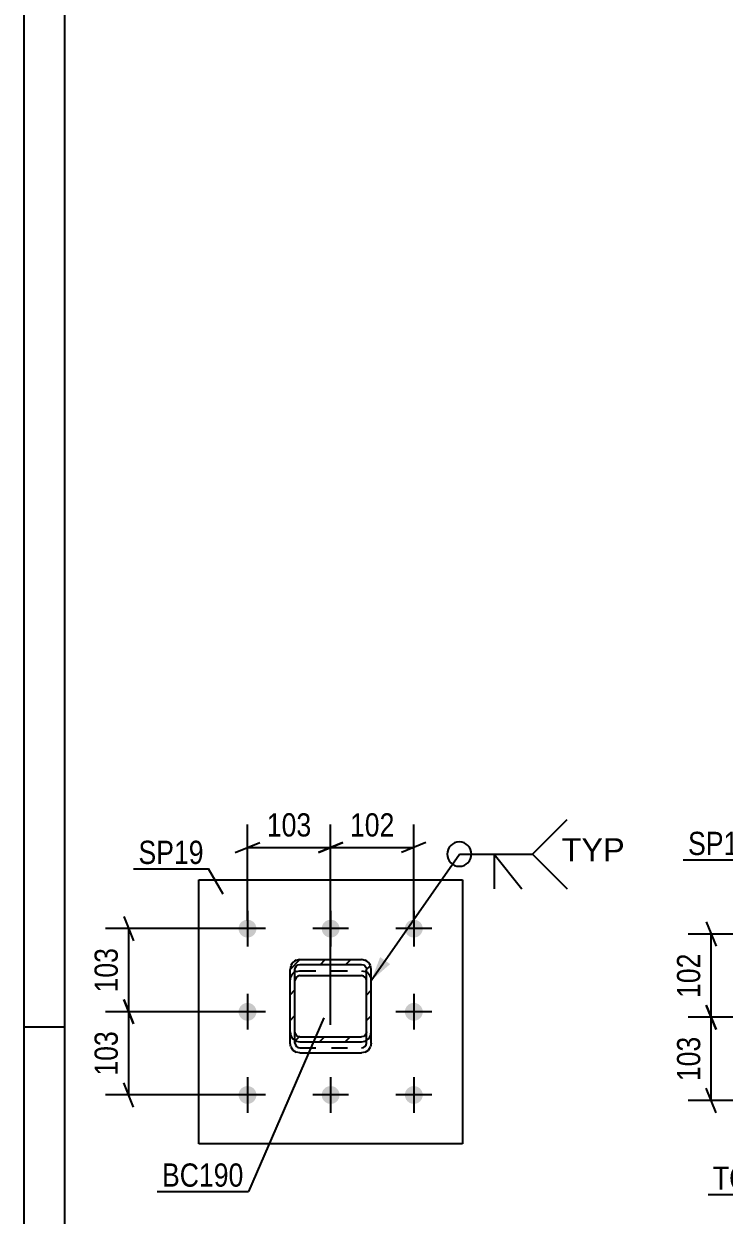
# Model space of a CAD drawing. Header units: millimetres. Extents: x 0 to 841, y 0 to 594.
# Drawn here: x 0 to 86.3, y 125.8 to 272.7 of the extents above; entities that cross this region are included whole.
import ezdxf

# ---------------------------------------------------------------- set-up
doc = ezdxf.new("R2010")
doc.units = ezdxf.units.MM
doc.linetypes.add('DXK_LINE_DOT2', pattern=[3.9198, 1.9599, -1.9599])
doc.linetypes.add('DXK_LINE_DOT3', pattern=[5.9187, 2.979, -0.9799, 0.9799, -0.9799])
doc.styles.add('Arial', font='ARIAL.TTF', dxfattribs={"height": 0.2})
doc.styles.add('Arial Narrow', font='ARIALN.TTF', dxfattribs={"height": 0.2})

# ---------------------------------------------------------------- blocks, each defined once
blk = doc.blocks.new('Unknown-122567824-1133')
at = {"color": 5, "linetype": 'Continuous'}
for p, q in [((0, 594), (0, 0)), ((5, 589), (5, 5)), ((5, 149), (0, 149))]:
    blk.add_line(p, q, dxfattribs=at)
blk = doc.blocks.new('Part-122567824-50257 - 50240')
at = {"linetype": 'Continuous'}
h = blk.add_hatch(dxfattribs=at)
h.set_pattern_fill('', scale=0.7, style=0, pattern_type=0)
h.set_pattern_definition([(45, (34.0218, 157.3426), (-1.57154, 1.57154), [])])
h.paths.add_polyline_path([(41.62, 157.34), (34.02, 157.34), (33.56, 157.25), (33.17, 156.99), (32.91, 156.59), (32.82, 156.13), (32.82, 148.43), (32.91, 147.96), (33.17, 147.57), (33.56, 147.31), (34.02, 147.21), (41.62, 147.21), (42.08, 147.31), (42.47, 147.57), (42.73, 147.96), (42.82, 148.43), (42.82, 156.13), (42.73, 156.59), (42.47, 156.99), (42.08, 157.25)])
h.paths.add_polyline_path([(42.18, 156.36), (42.22, 156.13), (42.22, 148.43), (42.18, 148.2), (42.05, 148), (41.85, 147.87), (41.62, 147.82), (34.02, 147.82), (33.79, 147.87), (33.6, 148), (33.47, 148.2), (33.42, 148.43), (33.42, 156.13), (33.47, 156.36), (33.6, 156.56), (33.79, 156.69), (34.02, 156.73), (41.62, 156.73), (41.85, 156.69), (42.05, 156.56)])
at = {"color": 2, "linetype": 'Continuous'}
for p, q in [((34.02, 157.34), (33.56, 157.25)), ((34.02, 157.34), (41.62, 157.34)), ((42.08, 157.25), (41.62, 157.34)), ((32.91, 156.59), (32.82, 156.13)), ((32.82, 148.43), (32.82, 156.13)), ((33.42, 156.13), (33.47, 156.36)), ((33.42, 148.43), (33.42, 156.13)), ((33.47, 156.36), (33.6, 156.56)), ((33.6, 156.56), (33.79, 156.69)), ((33.79, 156.69), (34.02, 156.73)), ((34.02, 156.73), (41.62, 156.73)), ((41.62, 156.73), (41.85, 156.69)), ((41.85, 156.69), (42.05, 156.56)), ((42.05, 156.56), (42.18, 156.36)), ((42.18, 156.36), (42.22, 156.13)), ((42.22, 148.43), (42.22, 156.13)), ((42.82, 156.13), (42.73, 156.59)), ((42.82, 148.43), (42.82, 156.13)), ((33.47, 154.99), (33.42, 154.76)), ((33.6, 155.19), (33.47, 154.99)), ((33.79, 155.32), (33.6, 155.19)), ((34.02, 155.37), (33.79, 155.32)), ((34.02, 155.37), (41.62, 155.37)), ((41.85, 155.32), (41.62, 155.37)), ((42.05, 155.19), (41.85, 155.32)), ((42.18, 154.99), (42.05, 155.19)), ((42.22, 154.76), (42.18, 154.99)), ((32.82, 147.06), (32.82, 148.43)), ((32.82, 148.43), (32.91, 147.96)), ((33.47, 148.2), (33.42, 148.43)), ((42.22, 148.43), (42.18, 148.2)), ((42.73, 147.96), (42.82, 148.43)), ((42.82, 147.06), (42.82, 148.43)), ((32.91, 146.59), (32.82, 147.06)), ((33.6, 148), (33.47, 148.2)), ((33.56, 147.31), (34.02, 147.21)), ((33.79, 147.87), (33.6, 148)), ((34.02, 147.82), (33.79, 147.87)), ((34.02, 147.82), (41.62, 147.82)), ((34.02, 147.21), (41.62, 147.21)), ((41.85, 147.87), (41.62, 147.82)), ((41.62, 147.21), (42.08, 147.31)), ((42.05, 148), (41.85, 147.87)), ((42.18, 148.2), (42.05, 148)), ((42.82, 147.06), (42.73, 146.59)), ((34.02, 145.84), (33.56, 145.94)), ((34.02, 145.84), (41.62, 145.84)), ((42.08, 145.94), (41.62, 145.84))]:
    blk.add_line(p, q, dxfattribs=at)
at = {"color": 7, "linetype": 'DXK_LINE_DOT2'}
for p, q in [((32.82, 148.43), (32.82, 156.13)), ((33.42, 147.06), (33.42, 156.13)), ((33.56, 155.88), (34.02, 155.97)), ((34.02, 155.97), (41.62, 155.97)), ((41.62, 155.97), (42.08, 155.88)), ((42.22, 147.06), (42.22, 156.13)), ((42.82, 148.43), (42.82, 156.13)), ((32.82, 154.76), (32.91, 155.22)), ((42.73, 155.22), (42.82, 154.76)), ((33.42, 147.06), (33.47, 146.83)), ((33.47, 146.83), (33.6, 146.63)), ((42.05, 146.63), (42.18, 146.83)), ((42.18, 146.83), (42.22, 147.06)), ((33.6, 146.63), (33.79, 146.5)), ((33.79, 146.5), (34.02, 146.45)), ((34.02, 146.45), (41.62, 146.45)), ((41.62, 146.45), (41.85, 146.5)), ((41.85, 146.5), (42.05, 146.63))]:
    blk.add_line(p, q, dxfattribs=at)
at = {"color": 7, "linetype": 'DXK_LINE_DOT3'}
blk.add_line((37.82, 149.32), (37.82, 152.28), dxfattribs=at)
at = {"color": 2, "linetype": 'Continuous'}
for centre, start, end in [((34.03, 156.14), 112.87, 157.8666), ((41.61, 156.14), 22.1334, 67.13), ((34.03, 148.42), 202.1334, 247.13), ((41.61, 148.42), 292.87, 337.8666), ((34.03, 147.05), 202.1334, 247.13), ((41.61, 147.05), 292.87, 337.8666)]:
    blk.add_arc(centre, 1.21, start, end, dxfattribs=at)
at = {"color": 7, "linetype": 'DXK_LINE_DOT2'}
for centre, start, end in [((34.03, 154.77), 112.87, 157.8666), ((41.61, 154.77), 22.1334, 67.13)]:
    blk.add_arc(centre, 1.21, start, end, dxfattribs=at)
blk = doc.blocks.new('Part-122567824-50262 - 50240')
at = {"color": 2, "linetype": 'Continuous'}
for p, q in [((21.57, 134.66), (21.57, 167.16)), ((21.57, 167.16), (54.07, 167.16)), ((54.07, 167.16), (54.07, 134.66)), ((54.07, 134.66), (21.57, 134.66))]:
    blk.add_line(p, q, dxfattribs=at)
blk = doc.blocks.new('Bolt-122567824-50372 - 50240')
at = {"linetype": 'Continuous'}
for points in [[(27.57, 160.06, -1), (27.57, 162.26, -1)], [(37.82, 160.06, -1), (37.82, 162.26, -1)], [(48.07, 160.06, -1), (48.07, 162.26, -1)], [(27.57, 149.81, -1), (27.57, 152.01, -1)], [(48.07, 149.81, -1), (48.07, 152.01, -1)], [(27.57, 139.56, -1), (27.57, 141.76, -1)], [(37.82, 139.56, -1), (37.82, 141.76, -1)], [(48.07, 139.56, -1), (48.07, 141.76, -1)]]:
    blk.add_hatch(color=1, dxfattribs=at).paths.add_polyline_path(points)
at = {"color": 1, "linetype": 'Continuous'}
for p, q in [((27.57, 163.36), (27.57, 158.96)), ((37.82, 163.36), (37.82, 158.96)), ((48.07, 163.36), (48.07, 158.96)), ((29.77, 161.16), (25.37, 161.16)), ((40.02, 161.16), (35.62, 161.16)), ((50.27, 161.16), (45.87, 161.16)), ((27.57, 153.11), (27.57, 148.71)), ((48.07, 153.11), (48.07, 148.71)), ((29.77, 150.91), (25.37, 150.91)), ((50.27, 150.91), (45.87, 150.91)), ((27.57, 142.86), (27.57, 138.46)), ((37.82, 142.86), (37.82, 138.46)), ((48.07, 142.86), (48.07, 138.46)), ((29.77, 140.66), (25.37, 140.66)), ((40.02, 140.66), (35.62, 140.66)), ((50.27, 140.66), (45.87, 140.66))]:
    blk.add_line(p, q, dxfattribs=at)
blk = doc.blocks.new('StraightDimension-122567824-52562 - 50240')
at = {"color": 7, "linetype": 'Continuous'}
for p, q in [((27.57, 162.16), (27.57, 174.01)), ((37.82, 151.8), (37.82, 174.01)), ((26.07, 170.56), (29.07, 171.76)), ((27.57, 171.16), (37.82, 171.16)), ((39.32, 171.76), (36.32, 170.56))]:
    blk.add_line(p, q, dxfattribs=at)
at = {"color": 0}
blk.add_wipeout([(36.04, 171.91), (36.04, 176.11), (29.35, 176.11), (29.35, 171.91)], dxfattribs=at)
at = {"color": 3, "style": 'Arial Narrow'}
blk.add_text('103', height=2.863, dxfattribs=at).set_placement((29.95, 172.51))
blk = doc.blocks.new('StraightDimension-122567824-52546 - 50240')
at = {"color": 7, "linetype": 'Continuous'}
for p, q in [((12.33, 162.66), (13.53, 159.66)), ((26.57, 161.16), (10.08, 161.16)), ((12.93, 150.91), (12.93, 161.16)), ((13.53, 149.41), (12.33, 152.41)), ((26.57, 150.91), (10.08, 150.91))]:
    blk.add_line(p, q, dxfattribs=at)
at = {"color": 0}
blk.add_wipeout([(12.18, 159.38), (7.98, 159.38), (7.98, 152.69), (12.18, 152.69)], dxfattribs=at)
at = {"color": 3, "style": 'Arial Narrow'}
blk.add_text('103', height=2.863, rotation=90.0002, dxfattribs=at).set_placement((11.58, 153.29))
blk = doc.blocks.new('StraightDimension-122567824-52547 - 50240')
at = {"color": 7, "linetype": 'Continuous'}
for p, q in [((12.33, 152.41), (13.53, 149.41)), ((26.57, 150.91), (10.08, 150.91)), ((12.93, 140.66), (12.93, 150.91)), ((13.53, 139.16), (12.33, 142.16)), ((26.57, 140.66), (10.08, 140.66))]:
    blk.add_line(p, q, dxfattribs=at)
at = {"color": 0}
blk.add_wipeout([(12.18, 149.13), (7.98, 149.13), (7.98, 142.44), (12.18, 142.44)], dxfattribs=at)
at = {"color": 3, "style": 'Arial Narrow'}
blk.add_text('103', height=2.863, rotation=90.0002, dxfattribs=at).set_placement((11.58, 143.04))
blk = doc.blocks.new('StraightDimension-122567824-52561 - 50240')
at = {"color": 7, "linetype": 'Continuous'}
for p, q in [((37.82, 151.8), (37.82, 174.01)), ((48.07, 162.16), (48.07, 174.01)), ((36.32, 170.56), (39.32, 171.76)), ((37.82, 171.16), (48.07, 171.16)), ((49.57, 171.76), (46.57, 170.56))]:
    blk.add_line(p, q, dxfattribs=at)
at = {"color": 0}
blk.add_wipeout([(46.29, 171.91), (46.29, 176.11), (39.6, 176.11), (39.6, 171.91)], dxfattribs=at)
at = {"color": 3, "style": 'Arial Narrow'}
blk.add_text('102', height=2.863, dxfattribs=at).set_placement((40.2, 172.51))
blk = doc.blocks.new('StraightDimension-122567824-52657 - 50441')
at = {"color": 7, "linetype": 'Continuous'}
for p, q in [((84.12, 151.73), (85.32, 148.73)), ((106.37, 150.23), (81.87, 150.23)), ((84.72, 139.98), (84.72, 150.23)), ((85.32, 138.48), (84.12, 141.48)), ((96.12, 139.98), (81.87, 139.98))]:
    blk.add_line(p, q, dxfattribs=at)
at = {"color": 0}
blk.add_wipeout([(83.97, 148.44), (79.77, 148.44), (79.77, 141.76), (83.97, 141.76)], dxfattribs=at)
at = {"color": 3, "style": 'Arial Narrow'}
blk.add_text('103', height=2.863, rotation=90.0002, dxfattribs=at).set_placement((83.37, 142.36))
blk = doc.blocks.new('StraightDimension-122567824-52656 - 50441')
at = {"color": 7, "linetype": 'Continuous'}
for p, q in [((84.12, 161.98), (85.32, 158.98)), ((96.12, 160.48), (81.87, 160.48)), ((84.72, 150.23), (84.72, 160.48)), ((85.32, 148.73), (84.12, 151.73)), ((106.37, 150.23), (81.87, 150.23))]:
    blk.add_line(p, q, dxfattribs=at)
at = {"color": 0}
blk.add_wipeout([(83.97, 158.69), (79.77, 158.69), (79.77, 152.01), (83.97, 152.01)], dxfattribs=at)
at = {"color": 3, "style": 'Arial Narrow'}
blk.add_text('102', height=2.863, rotation=90.0002, dxfattribs=at).set_placement((83.37, 152.61))
blk = doc.blocks.new('Mark-122567824-52581 - 50240')
at = {"color": 0}
blk.add_wipeout([(27.08, 129.36), (27.08, 132.36), (17.03, 132.36), (17.03, 129.36)], dxfattribs=at)
blk.add_wipeout([(27.08, 129.36), (27.08, 132.36), (17.03, 132.36), (17.03, 129.36)], dxfattribs=at)
at = {"color": 30, "linetype": 'Continuous'}
for p in [(36.97, 150.17), (16.43, 128.76)]:
    blk.add_line(p, (27.68, 128.76), dxfattribs=at)
at = {"color": 3, "style": 'Arial Narrow'}
blk.add_text('BC190', height=2.863, dxfattribs=at).set_placement((17.03, 129.36))
blk = doc.blocks.new('WeldMark-122567824-53533 - 50240')
at = {"linetype": 'Continuous'}
blk.add_hatch(color=30, dxfattribs=at).paths.add_polyline_path([(45.15, 156.79), (42.82, 154.76), (43.92, 157.65)])
at = {"color": 30, "linetype": 'Continuous'}
for p, q in [((42.82, 154.76), (53.68, 170.34)), ((53.68, 170.34), (62.68, 170.34))]:
    blk.add_line(p, q, dxfattribs=at)
at = {"color": 3, "linetype": 'Continuous'}
for q in [(61.4, 166.05), (57.97, 166.05)]:
    blk.add_line((57.97, 170.34), q, dxfattribs=at)
for start, end in [(90, 270), (270, 90)]:
    blk.add_arc((53.68, 170.34), 1.5, start, end, dxfattribs=at)
at = {"color": 0, "linetype": 'Continuous'}
blk.add_wipeout([(74.06, 169.44), (74.06, 172.44), (66.28, 172.44), (66.28, 169.44)], dxfattribs=at)
blk.add_wipeout([(74.06, 169.44), (74.06, 172.44), (66.28, 172.44), (66.28, 169.44)], dxfattribs=at)
at = {"color": 3, "linetype": 'Continuous'}
for q in [(66.97, 174.62), (66.97, 166.05)]:
    blk.add_line((62.68, 170.34), q, dxfattribs=at)
at = {"color": 3, "linetype": 'Continuous', "style": 'Arial'}
blk.add_text('TYP', height=2.865, dxfattribs=at).set_placement((66.28, 169.44))
blk = doc.blocks.new('Mark-122567824-52584 - 50240')
at = {"color": 0}
blk.add_wipeout([(22.17, 169.13), (22.17, 172.13), (14.13, 172.13), (14.13, 169.13)], dxfattribs=at)
blk.add_wipeout([(22.17, 169.13), (22.17, 172.13), (14.13, 172.13), (14.13, 169.13)], dxfattribs=at)
at = {"color": 30, "linetype": 'Continuous'}
for p in [(13.53, 168.53), (24.59, 165.39)]:
    blk.add_line(p, (22.77, 168.53), dxfattribs=at)
at = {"color": 3, "style": 'Arial Narrow'}
blk.add_text('SP19', height=2.863, dxfattribs=at).set_placement((14.13, 169.13))
blk = doc.blocks.new('Mark-122567824-52692 - 50441')
at = {"color": 0}
blk.add_wipeout([(94.8, 128.98), (94.8, 131.98), (84.93, 131.98), (84.93, 128.98)], dxfattribs=at)
blk.add_wipeout([(94.8, 128.98), (94.8, 131.98), (84.93, 131.98), (84.93, 128.98)], dxfattribs=at)
at = {"color": 30, "linetype": 'Continuous'}
for p in [(105.46, 147.52), (84.33, 128.38)]:
    blk.add_line(p, (95.4, 128.38), dxfattribs=at)
at = {"color": 3, "style": 'Arial Narrow'}
blk.add_text('TC378', height=2.863, dxfattribs=at).set_placement((84.93, 128.98))
blk = doc.blocks.new('Mark-122567824-52695 - 50441')
at = {"color": 0}
blk.add_wipeout([(89.91, 170.23), (89.91, 173.23), (81.87, 173.23), (81.87, 170.23)], dxfattribs=at)
blk.add_wipeout([(89.91, 170.23), (89.91, 173.23), (81.87, 173.23), (81.87, 170.23)], dxfattribs=at)
at = {"color": 30, "linetype": 'Continuous'}
for p in [(81.27, 169.63), (93.56, 163.67)]:
    blk.add_line(p, (90.51, 169.63), dxfattribs=at)
at = {"color": 3, "style": 'Arial Narrow'}
blk.add_text('SP19', height=2.863, dxfattribs=at).set_placement((81.87, 170.23))

msp = doc.modelspace()

# ---------------------------------------------------------------- block references
for name in ['Unknown-122567824-1133', 'Part-122567824-50262 - 50240', 'Bolt-122567824-50372 - 50240', 'Part-122567824-50257 - 50240']:
    msp.add_blockref(name, (0, 0))

# ---------------------------------------------------------------- next in the draw order: block references
for name in ['StraightDimension-122567824-52562 - 50240', 'Mark-122567824-52584 - 50240', 'Mark-122567824-52695 - 50441', 'StraightDimension-122567824-52657 - 50441']:
    msp.add_blockref(name, (0, 0))

# ---------------------------------------------------------------- next in the draw order: block references
for name in ['StraightDimension-122567824-52561 - 50240', 'StraightDimension-122567824-52546 - 50240', 'StraightDimension-122567824-52656 - 50441', 'Mark-122567824-52692 - 50441']:
    msp.add_blockref(name, (0, 0))

# ---------------------------------------------------------------- next in the draw order: block references
for name in ['WeldMark-122567824-53533 - 50240', 'StraightDimension-122567824-52547 - 50240']:
    msp.add_blockref(name, (0, 0))

# ---------------------------------------------------------------- next in the draw order: block references
msp.add_blockref('Mark-122567824-52581 - 50240', (0, 0))

doc.saveas('drawing.dxf')
